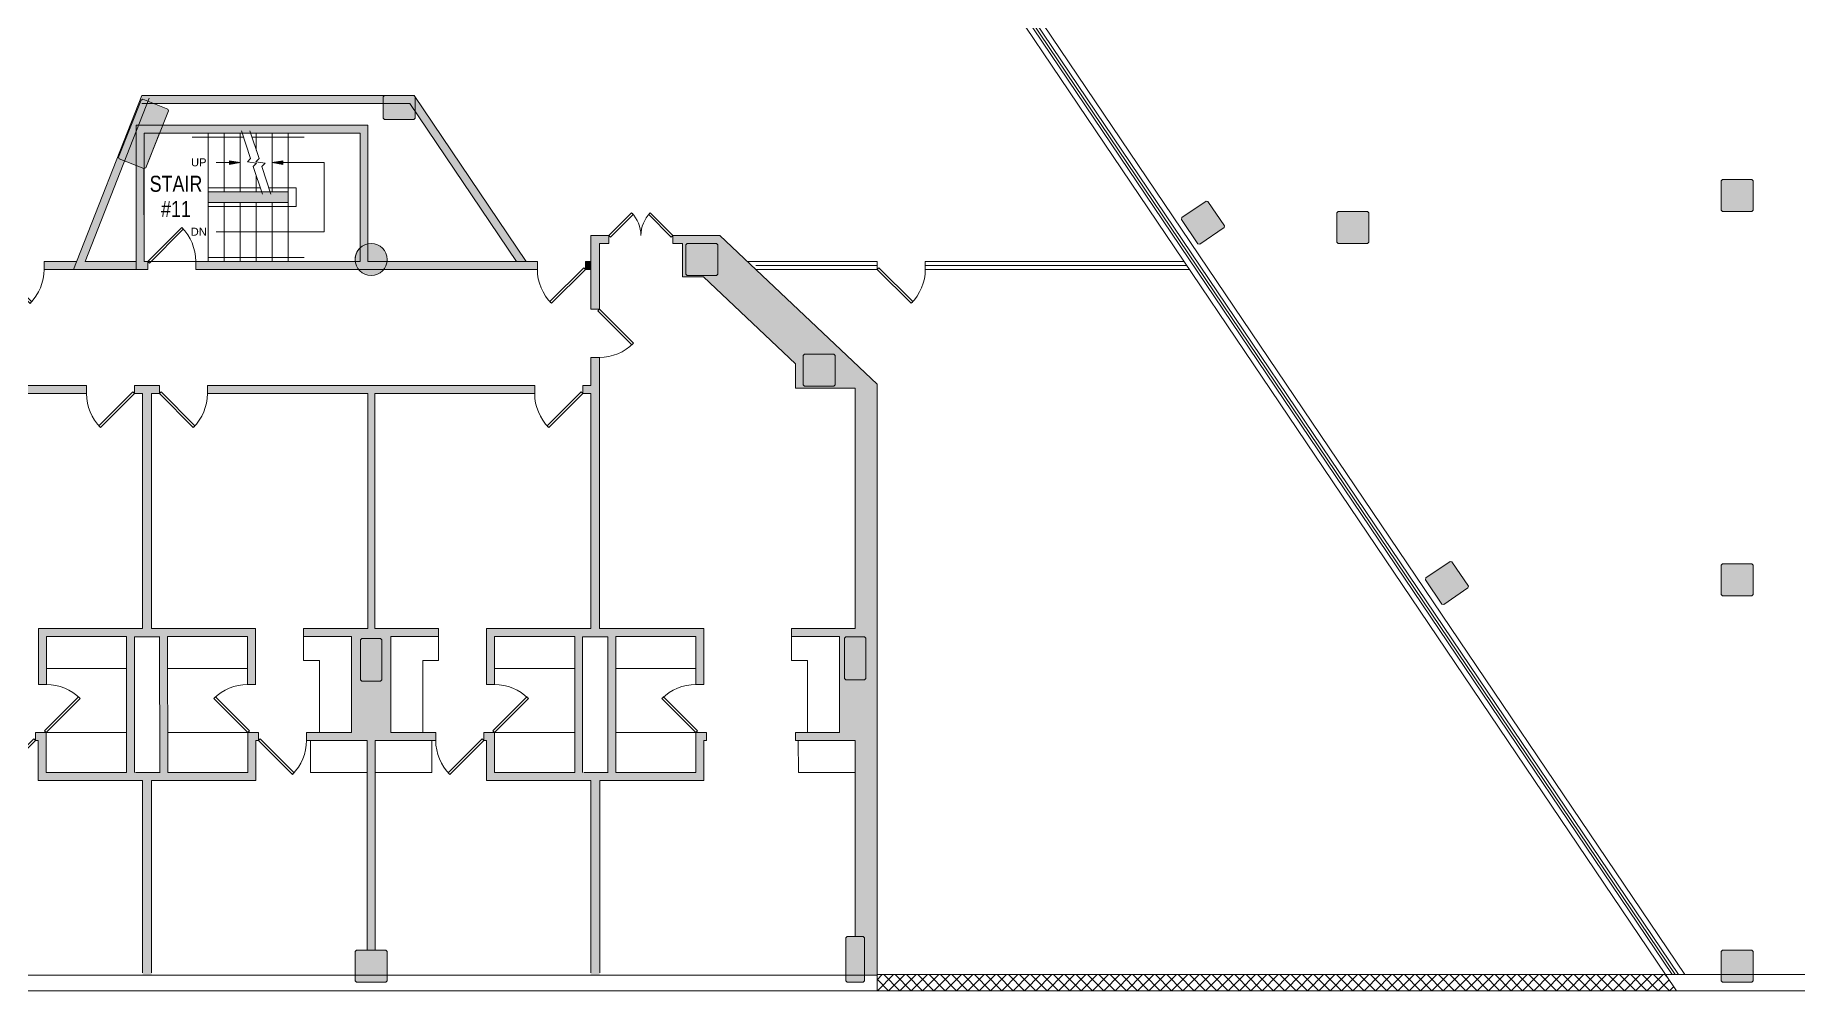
# Model space of a CAD drawing. Header units: inches. Extents: x -13 to 4331, y -638 to 2885.
# Drawn here: x 2208 to 3529, y -638 to 78 of the extents above; entities that cross this region are included whole.
import ezdxf

# ---------------------------------------------------------------- set-up
doc = ezdxf.new("R2010")
doc.units = ezdxf.units.IN
doc.header["$MEASUREMENT"] = 0
for name, color, linetype, lineweight in [('A-CASE', 7, 'Continuous', 9), ('A-DETL-THIN', 151, 'Continuous', 9), ('A-DOOR', 31, 'Continuous', 13), ('A-FLOR-STRS', 7, 'Continuous', 9), ('A-GLAZ', 7, 'Continuous', 9), ('A-GLAZ-MULL', 7, 'Continuous', 9), ('A-WALL', 113, 'Continuous', 9), ('A-WALL-PATT', 111, 'Continuous', 13), ('A-WALL-PRHT', 7, 'Continuous', 9), ('Chevy Chase Pavilion_3rd Floor Base_dwg', 8, 'Continuous', 9), ('NIC', 7, 'Continuous', 9), ('S-COLS', 52, 'Continuous', 13), ('TEXT', 7, 'Continuous', 9)]:
    doc.layers.add(name, color=color, linetype=linetype, lineweight=lineweight)
doc.styles.add('Arial', font='arial.ttf', dxfattribs={"height": 5.999999999999998})
doc.styles.add('Arial_1', font='arial.ttf', dxfattribs={"width": 0.8, "height": 12})

# ---------------------------------------------------------------- blocks, each defined once
blk = doc.blocks.new('Chevy Chase Pavilion_3rd Floor Base_dwg__U3-5518005-FIRST FLOOR POWER _ SIGNAL')
at = {"layer": 'A-DOOR', "color": 7, "lineweight": 9, "flags": 128}
blk.add_lwpolyline([(0, 0), (25.45584412271571, 25.45584412271571), (26.07456255625394, 24.83712568917748), (26.65715832563353, 24.18228459148062), (1.237436867076457, -1.237436867076458)], close=True, dxfattribs=at)
at = {"layer": 'A-DOOR', "color": 7, "lineweight": 9}
blk.add_arc((0, 0), 36.00000000000003, 2.608054838800084e-13, 45, dxfattribs=at)
blk = doc.blocks.new('Chevy Chase Pavilion_3rd Floor Base_dwg__U3-5518006-FIRST FLOOR POWER _ SIGNAL')
at = {"layer": 'A-DOOR', "color": 7, "lineweight": 9, "flags": 128}
blk.add_lwpolyline([(0, 0), (25.45584412271571, 25.45584412271571), (26.07456255625394, 24.83712568917748), (26.65715832563353, 24.18228459148062), (1.237436867076457, -1.237436867076458)], close=True, dxfattribs=at)
at = {"layer": 'A-DOOR', "color": 7, "lineweight": 9}
blk.add_arc((0, 0), 36.00000000000003, 2.608054838800084e-13, 45, dxfattribs=at)
blk = doc.blocks.new('Chevy Chase Pavilion_3rd Floor Base_dwg_cut-5518010-FIRST FLOOR POWER _ SIGNAL')
at = {"layer": 'A-FLOR-STRS', "flags": 128}
blk.add_lwpolyline([(-1, 0), (-0.125, 0), (-0.0625, -0.125), (0.0625, 0.125), (0.125, 0), (1, 0)], dxfattribs=at)
blk = doc.blocks.new('Chevy Chase Pavilion_3rd Floor Base_dwg__U10-5518013-FIRST FLOOR POWER _ SIGNAL')
at = {"layer": 'A-DOOR', "color": 7, "lineweight": 9, "flags": 128}
blk.add_lwpolyline([(0, 0), (16.97056274847715, 16.97056274847714), (17.58928118201538, 16.35184431493891), (18.17187695139496, 15.69700321724204), (1.237436867076457, -1.237436867076458)], close=True, dxfattribs=at)
at = {"layer": 'A-DOOR', "color": 7, "lineweight": 9}
blk.add_arc((0, 0), 24.00000000000001, 2.608054838800084e-13, 45, dxfattribs=at)
blk = doc.blocks.new('Chevy Chase Pavilion_3rd Floor Base_dwg__U10-5518014-FIRST FLOOR POWER _ SIGNAL')
at = {"layer": 'A-DOOR', "color": 7, "lineweight": 9, "flags": 128}
blk.add_lwpolyline([(0, 0), (16.97056274847715, 16.97056274847714), (17.58928118201538, 16.35184431493891), (18.17187695139496, 15.69700321724204), (1.237436867076457, -1.237436867076458)], close=True, dxfattribs=at)
at = {"layer": 'A-DOOR', "color": 7, "lineweight": 9}
blk.add_arc((0, 0), 24.00000000000001, 2.608054838800084e-13, 45, dxfattribs=at)
blk = doc.blocks.new('Chevy Chase Pavilion_3rd Floor Base_dwg-5020009-FIRST FLOOR POWER _ SIGNAL')
at = {"layer": 'A-FLOR-STRS'}
for points in [[(2353.486528283786, -18.49775404782531), (2353.486528283786, -15.83108738132637), (2361.486513339415, -17.16433105135593)], [(2393.486513338568, -18.497866131833), (2385.486513338568, -17.16453279849997), (2393.486513338568, -15.83119946516694)]]:
    blk.add_hatch(color=256, dxfattribs=at).paths.add_polyline_path(points, flags=0)
at = {"layer": 'A-WALL-PATT', "lineweight": 9}
h = blk.add_hatch(color=7, dxfattribs=at)
h.paths.add_polyline_path([(2584.231347642741, -97.16619439748318), (2584.231347642741, -91.1661944576176), (2575.937751600699, -91.16525497050405), (2492.600992014648, 32.23775447366983), (2492.600992014648, 21.51689015751594), (2568.69212203908, -91.16606493443281), (2471.518691645846, -91.16525497050405), (2471.066013962547, -93.30530518349904), (2470.232384491848, -95.3276290706883), (2469.045502494893, -97.16503025834844), (2582.229047957691, -97.16617416100893)], flags=0)
h.paths.add_polyline_path([(2292.113809165911, -97.16374789815085), (2292.113809165911, -91.1637478979387), (2289.485891288271, -91.16372580731625), (2289.485891288271, -21.74757309068695), (2283.486494924204, -19.35469162657546), (2283.485891288481, -91.16372580731694), (2245.167314269072, -91.16367532846878), (2274.785203791756, -15.88448694879435), (2270.75008630991, -14.27522191585262), (2270.191925028045, -12.97646152353422), (2287.23145289072, 29.75156891167967), (2288.530824635566, 30.31003735000308), (2296.23435518504, 27.23775447366756), (2468.600992014649, 27.23775447366756), (2468.600992014649, 32.23775447366778), (2469.600992014646, 33.23775447366756), (2287.664203512266, 33.23775447366756), (2236.359141746477, -97.16327921712035), (2289.485891288271, -97.16367537032032)], flags=0)
h.paths.add_polyline_path([(2336.856433864066, -97.16360591580586), (2450.155535189665, -97.16360591580586), (2448.969491381322, -95.3274224582485), (2448.13590397319, -93.30509130360745), (2447.683267305456, -91.16504193197123), (2328.113809165913, -91.16504193197123), (2328.113809165913, -97.16360591580586)], flags=0)
h.paths.add_polyline_path([(2451.485977385673, -80.92219249642993), (2453.180915533747, -79.62406926137326), (2455.079064227928, -78.64684319030788), (2457.12034259007, -78.00656816939635), (2457.12034259007, 10.83486503286872), (2303.373023477386, 10.83615745923748), (2300.980289090469, 4.836177572661881), (2451.486698271126, 4.834912396087474), (2451.48597819603, -80.8257918301599)], flags=0)
for points in [[(2289.327614860694, -21.68421737379481), (2290.626909032746, -21.1257822761645), (2307.666337841003, 21.60199977187608), (2307.107940302475, 22.90120655630448), (2288.530824635566, 30.3100373500024), (2287.23145289072, 29.75156891167967), (2270.191925028057, -12.97646152350148), (2270.75008630991, -14.27522191585262), (2288.229596067868, -21.24631110297218)], [(2491.600992014647, 15.23775447366756), (2492.600992014648, 16.23775447366802), (2492.600992014648, 32.23775447366847), (2491.600992014647, 33.23775447366756), (2469.600992014646, 33.23775447366756), (2468.600992014649, 32.23775447366778), (2468.600992014649, 16.23775447366597), (2469.600992014647, 15.23775447366756)], [(2397.486261154213, -47.16412930315595), (2397.486261154213, -39.16463362245121), (2337.486328405381, -39.16412930343608), (2337.486328405381, -47.16412930315595), (2389.199108238028, -47.16412930315595)], [(3494.639716058732, -53.76224552633106), (3495.639716058731, -52.76224552633061), (3495.639716058731, -30.76224552633152), (3494.639716058732, -29.76224552633175), (3472.639716058735, -29.76224552633175), (3471.639716058735, -30.76224552633152), (3471.639716058735, -52.76224552633061), (3472.639716058736, -53.76224552633106)], [(3080.787136823898, -78.23980647585402), (3098.998003591093, -65.89621171633256), (3099.264697773259, -64.50737255602188), (3086.921103013728, -46.29650578882774), (3085.532263853426, -46.02981160666058), (3067.321397086225, -58.37340636618955), (3067.054702904065, -59.76224552649273), (3079.398297663591, -77.97311229369096)], [(3206.63971623419, -77.76224552633242), (3207.639716234186, -76.76224552633128), (3207.63971623419, -54.76224552633152), (3206.63971623419, -53.76224552633175), (3184.639716234194, -53.76224552633175), (3183.639716234191, -54.76224552633152), (3183.639716234191, -76.76224552633674), (3184.639716234194, -77.76224552633242)], [(2459.600992014645, -101.7622455263317), (2461.942075878843, -101.531668891171), (2464.19319320303, -100.8487999164681), (2466.267834810885, -99.73988087396172), (2468.086273388889, -98.24752690057038), (2469.307428220447, -96.75954543302758), (2469.855548137205, -95.91100599219543), (2470.605934689715, -94.42142371835415), (2470.838019945852, -93.85840192768477), (2471.204729428759, -92.64952277151177), (2471.414114047131, -91.65964937224747), (2471.600992014649, -89.7622455263331), (2471.370415379489, -87.42116166213735), (2470.687546404786, -85.1700443379509), (2469.578627362281, -83.09540273009678), (2468.086273388889, -81.27696415209378), (2466.267834810885, -79.78461017870107), (2464.098094270204, -78.64684319030788), (2461.942075878845, -77.99282216149321), (2459.600992014651, -77.76224552633174), (2457.12034259007, -78.03515891138248), (2454.984821407763, -78.69536232959216), (2453.057124973904, -79.7188782679418), (2451.485977385673, -80.97309408730779), (2451.115710640412, -81.2769641520931), (2449.623356667018, -83.09540273009678), (2448.514437624514, -85.1700443379509), (2447.831568649811, -87.42116166213872), (2447.60099201465, -89.76224552633106), (2447.787860790693, -91.65955604961299), (2448.13590397319, -93.10658849907962), (2448.524852486903, -94.2487028423145), (2448.750412869445, -94.79592534641732), (2449.346393143426, -95.91092601505692), (2449.894485698767, -96.75946000364114), (2451.115710640412, -98.24752690057106), (2452.934149218414, -99.73988087396104), (2455.079064227928, -100.8701171198061), (2457.259908150458, -101.531668891171)], [(2718.600992014651, -101.7622455263324), (2719.600992014651, -100.762245526332), (2719.600992014651, -78.76224552633151), (2718.600992014651, -77.76224552633242), (2696.600992014654, -77.76224552633242), (2695.600992014653, -78.76224552634515), (2695.600992014653, -100.7622455263313), (2696.600992014654, -101.7622455263324), (2708.724873117779, -101.7622455263324)], [(2214.408753355295, -97.17127415535491), (2236.359141746477, -97.16327921712035), (2238.715723654169, -91.17360283503352), (2214.408753355295, -91.17360283503557), (2214.408753355295, -97.16885975710873)], [(2620.23134764274, -97.16619439748318), (2624.228758004741, -97.16619439748318), (2624.228678886177, -91.1919444027585), (2620.238495697028, -91.1919444027585), (2620.233547444353, -95.3276290706883)], [(2784.600992014653, -184.762245526332), (2806.600992014649, -184.762245526332), (2807.600992014649, -183.7622455263431), (2807.600992014649, -161.7622455263317), (2806.600992014649, -160.7622455263326), (2784.600992014649, -160.7622455263326), (2783.600992014651, -161.7622455263317), (2783.600992014651, -183.7622455263322)], [(3263.69650444216, -348.2398064769331), (3281.907371209353, -335.8962117174096), (3282.174065391521, -334.507372557101), (3269.830470631988, -316.2965057899061), (3268.441631471685, -316.0298116077403), (3250.230764704489, -328.3734063672673), (3249.964070522326, -329.7622455275711), (3262.307665281855, -347.97311229477)], [(3472.639716058735, -341.7622455263337), (3494.639716058732, -341.7622455263337), (3495.639716058731, -340.7622455263333), (3495.639716058731, -318.7622455263335), (3494.639716058732, -317.7622455263344), (3472.639716058735, -317.7622455263344), (3471.639716058735, -318.7622455263335), (3471.639716058735, -340.7622455263333)], [(2466.601141927685, -405.7623970127103), (2467.601107781317, -404.7621950281911), (2467.60073799938, -374.7622960244723), (2466.600939943114, -373.7624980089919), (2452.600831701751, -373.7624980089919), (2451.600947085346, -374.762498008991), (2451.601351054433, -404.7623970127092), (2452.601149069917, -405.7621950281916)], [(2829.600992014647, -404.6833778907521), (2829.601493421324, -404.6831759062333), (2830.601291435445, -403.6831759062335), (2830.600887508505, -373.683276902514), (2829.601089452238, -372.683478887033), (2815.600894609948, -372.683478887033), (2814.601096595829, -373.6834788870321), (2814.601500563554, -403.6833778907509), (2815.601298579039, -404.6831759062333), (2828.600992014648, -404.6833634589586)], [(2448.600992014655, -631.2622455263316), (2470.600992014651, -631.2622455263316), (2471.60099201465, -630.2622455263319), (2471.60099201465, -608.2622455263314), (2470.600992014651, -607.2622455263316), (2448.600992014655, -607.262245526331), (2447.600992014652, -608.2622455263423), (2447.600992014652, -630.2622455263339)], [(2828.600992014648, -631.2622455263316), (2829.600992014647, -630.2622455263319), (2829.600992014647, -598.2622455263398), (2828.600992014648, -597.2622455263319), (2816.600992014644, -597.2622455263319), (2815.600992014646, -598.262245526331), (2815.600992014646, -630.2622455263319), (2816.600992014649, -631.2622455263316), (2822.522592242146, -631.2622455263316)], [(3494.639716058734, -631.2622455263323), (3495.639716058731, -630.2622455263312), (3495.639716058731, -608.262245526328), (3494.639716058734, -607.2622455263323), (3472.639716058738, -607.2622455263323), (3471.639716058735, -608.2622455263328), (3471.639716058735, -630.2622455263325), (3472.639716058738, -631.2622455263323)]]:
    blk.add_hatch(color=7, dxfattribs=at).paths.add_polyline_path(points, flags=0)
h = blk.add_hatch(color=7, dxfattribs=at)
h.paths.add_polyline_path([(2829.600992014647, -625.7964464097225), (2839.103386703378, -625.7947434588358), (2839.077852482401, -183.2203686187597), (2720.98531730114, -71.76224552633242), (2685.869460590914, -71.76224552633106), (2685.869460590914, -77.76224552632901), (2692.927832658493, -77.76224552632901), (2692.927832658493, -102.8229872416409), (2708.724873117779, -102.8229872416416), (2777.797582412982, -168.0152072505991), (2777.797582412982, -186.2663392538184), (2822.601093023353, -186.266339253817), (2822.601093023353, -366.2679867618733), (2774.646547292857, -366.3007836303283), (2774.657163519069, -372.2867165174964), (2810.603443324706, -372.2867165174964), (2810.603437839037, -444.2726795979951), (2777.864672000919, -444.2854689980592), (2777.859837037923, -450.2854713446606), (2822.522592242146, -450.2854713446606), (2822.522592242146, -597.2622455263319), (2828.600992014648, -597.2622455263319), (2829.600992014647, -598.2622455263303), (2829.600992014647, -625.7947434588358)], flags=0)
h.paths.add_polyline_path([(2814.601298579038, -403.6831759062335), (2814.601324287191, -403.6833778907509), (2814.601298579038, -404.6831759062333)], flags=0)
h.paths.add_polyline_path([(2829.601291436805, -404.6833778907521), (2815.601298579039, -404.6831759062333), (2814.601298579038, -403.6831759062335), (2814.601298579038, -373.6830749179455), (2815.601096594469, -372.6832769025136), (2829.601291395969, -372.683478887033), (2830.601089452235, -373.6834788870239), (2830.601089452235, -403.6835798753208), (2829.601493421324, -404.6831759062333)], flags=0)
h.paths.add_polyline_path([(2784.600992014653, -184.762245526332), (2783.600992014651, -183.7622455263322), (2783.600992014651, -161.7622455263324), (2784.600992014651, -160.7622455263326), (2806.600992014649, -160.7622455263326), (2807.600992014649, -161.7622455263317), (2807.600992014649, -183.7622455263431), (2806.600992014649, -184.762245526332)], flags=0)
h.paths.add_polyline_path([(2624.22904795769, -127.1016776901345), (2630.830974771027, -127.1010362035406), (2630.830974771027, -77.76224552632969), (2637.869460590913, -77.76224552632901), (2637.869460590913, -71.76224552632833), (2624.228678886177, -71.76224552632833), (2624.228851236408, -127.1016776901345)], flags=0)
h.paths.add_polyline_path([(2718.600992014651, -101.7622455263324), (2696.600992014654, -101.7622455263324), (2695.600992014653, -100.7622455263313), (2695.600992014653, -78.76224552634515), (2696.600992014654, -77.76224552633242), (2718.600992014651, -77.76224552633242), (2719.600992014651, -78.76224552633151), (2719.600992014651, -100.762245526332)], flags=0)
h = blk.add_hatch(color=7, dxfattribs=at)
h.paths.add_polyline_path([(2624.229042326353, -625.8332516946344), (2631.051773095533, -625.7947434588358), (2630.978509016013, -480.3312430920709), (2709.129648802842, -480.3007133464734), (2709.076442963414, -450.3007318422253), (2711.140929734525, -450.2680238377165), (2711.145738990418, -444.299923013835), (2703.065817106491, -444.3146891734413), (2703.119002355727, -474.3030609479042), (2643.118907993639, -474.3030609479042), (2642.938049709371, -372.3265628562626), (2702.938142916747, -372.3265628562626), (2703.000176184043, -408.3032169675993), (2709.000181463679, -408.3008730653184), (2708.927466613015, -366.3007836303283), (2630.927397713478, -366.3007836303283), (2630.927397713478, -163.1010362035406), (2624.214021891184, -163.1016791310087), (2624.2140214353, -184.2663399331213), (2618.236226822456, -184.2677314411953), (2618.236226822456, -190.2663392538215), (2624.229047957691, -190.2663392538229), (2624.22904795769, -366.2574338991062), (2546.229521346452, -366.2619340944577), (2546.175188678284, -408.2620520099931), (2552.175194405351, -408.2617058411212), (2552.221575973593, -372.261588394308), (2612.221633244257, -372.2581267055884), (2612.221086190711, -372.6709402240123), (2612.086464545538, -474.2581346738772), (2552.086407274872, -474.2581346738772), (2552.126162774497, -444.2615940189832), (2544.046219697294, -444.2620601893349), (2544.053744729406, -450.2620597651655), (2546.118247080217, -450.2620597651655), (2546.078450447882, -480.2619430001916), (2624.229596067864, -480.2619430001916), (2624.229042326353, -625.7947434588358)], flags=0)
h.paths.add_polyline_path([(2618.08636613772, -474.3363700046997), (2618.08636613772, -372.6709402240137), (2636.938651036437, -372.6709402240123), (2637.118944445685, -474.3289349272913), (2624.22904795769, -474.3339703658241)], flags=0)
h = blk.add_hatch(color=7, dxfattribs=at)
h.paths.add_polyline_path([(2120.636678480638, -609.2622455263305), (2126.636672890262, -609.2622455263305), (2126.391074482025, -450.2667712730722), (2172.05382341349, -450.2565349454882), (2172.046307987735, -444.2641948902444), (2138.279412794376, -444.2641948902437), (2138.279412903446, -372.2660854881235), (2174.22153909529, -372.2615883943053), (2174.229486984055, -366.2640111076866), (2126.274907815746, -366.2640111076866), (2126.057252635902, -190.2663392538181), (2246.229047957693, -190.2663392538181), (2246.229047957693, -184.2663392538147), (2000.856488448388, -184.2663392538147), (2000.856488448388, -190.2663392538181), (2121.028243582917, -190.2663392538181), (2120.882068960771, -366.2679867618712), (2072.927498288401, -366.2867202166462), (2072.938139456287, -372.2867165174964), (2108.884419262124, -372.2867165174964), (2108.884413776454, -444.2726792725941), (2075.145647938337, -444.2854689980585), (2075.14081297534, -450.2854713446606), (2120.803568179563, -450.2680238377165), (2120.803549865632, -450.2854713446606), (2120.668121993122, -579.3063115955023)], flags=0)
h.paths.add_polyline_path([(2130.601141927685, -405.762397012711), (2116.601149069917, -405.7621950281916), (2115.601149069915, -404.7621950281925), (2115.601149069915, -374.7620940399024), (2116.601149069917, -373.7622960244718), (2130.601141886847, -373.7624980089919), (2131.600939943112, -374.762498008991), (2131.600939943112, -404.7625989972798), (2130.601343912203, -405.7621950281916)], flags=0)
h = blk.add_hatch(color=7, dxfattribs=at)
h.paths.add_polyline_path([(2288.229042097309, -625.893467200002), (2295.051821587027, -625.8922444704943), (2294.978509016014, -480.3312430920736), (2373.129648802845, -480.3007133464768), (2373.076442963417, -450.300731842228), (2375.140904027425, -450.2999253604384), (2375.145738990422, -444.2999230138377), (2367.065796516301, -444.3030794436588), (2367.119002355729, -474.3030609479069), (2307.118907993642, -474.3030609479069), (2306.938049709368, -372.3265628562653), (2366.938142916749, -372.3265628562653), (2367.000176184044, -408.3032169676014), (2373.000181463682, -408.3008730653204), (2372.927466613018, -366.3007836303318), (2294.927385432101, -366.3007836303318), (2294.856433864065, -190.2663392538243), (2300.856433864065, -190.2663392538243), (2300.849255005496, -184.2663434442595), (2282.236226822458, -184.2663382658299), (2282.236226822458, -190.2663392538243), (2288.229047957694, -190.2663392538195), (2288.229047957694, -366.2574338991034), (2210.229521346455, -366.2619340944549), (2210.175188678286, -408.2620520099903), (2216.175194405355, -408.2617058411185), (2216.221575973596, -372.2615883943053), (2276.221633244264, -372.2581267055857), (2276.217116440111, -375.6665641915674), (2276.086464545541, -474.2581346738738), (2216.086407274876, -474.2581346738745), (2216.1261627745, -444.2615940189805), (2208.046219697297, -444.2620601893322), (2208.05374472941, -450.2620597651621), (2210.11824708022, -450.2620597651627), (2210.078450447885, -480.2619430001889), (2288.229596067868, -480.2619430001889), (2288.2292193056, -579.3063115955023)], flags=0)
h.paths.add_polyline_path([(2300.938638068378, -474.3290081002596), (2282.086375990563, -474.3215003731017), (2282.221091459045, -372.6709402240069), (2300.93865103644, -372.6709402240089), (2301.118944445689, -474.3289349270846)], flags=0)
h = blk.add_hatch(color=7, dxfattribs=at)
h.paths.add_polyline_path([(2456.638777798422, -607.262245526331), (2462.633583514169, -607.262245526331), (2462.391074482021, -450.2667712730749), (2508.053823413486, -450.2565349454903), (2508.046307987731, -444.2641948902464), (2474.279412794373, -444.2641948902457), (2474.279412903444, -372.2660854881262), (2510.221535884127, -372.2640115764654), (2510.229486984052, -366.2640111076893), (2462.274907815743, -366.2640111076893), (2462.057252635898, -190.2663392538209), (2582.229047957691, -190.2663392538209), (2582.229047957691, -184.2663392538181), (2336.856433864066, -184.2663392538181), (2336.856433864066, -190.2663392538209), (2457.028243582914, -190.2663392538209), (2456.882068960767, -366.2679867618733), (2408.927498288398, -366.2867202166489), (2408.938139456283, -372.2867165174991), (2444.88441926212, -372.2867165174991), (2444.884413776451, -444.2726792725968), (2411.145647938334, -444.2854689980613), (2411.140812975338, -450.2854713446627), (2456.80356817956, -450.2680238377192), (2456.80354986563, -450.2854713446627), (2456.668121993119, -579.3063115955023)], flags=0)
h.paths.add_polyline_path([(2466.601141927685, -405.7623970127103), (2452.601149069917, -405.7621950281916), (2451.601149069914, -404.7621950281932), (2451.601149069914, -374.7620940399051), (2452.601149069917, -373.7622960244718), (2466.601141886845, -373.7624980089919), (2467.60093994311, -374.762498008991), (2467.60093994311, -404.7625989972805), (2466.601343912203, -405.7621950281916)], flags=0)
at = {"layer": 'A-WALL-PRHT'}
h = blk.add_hatch(dxfattribs=at)
h.set_pattern_fill('FP_8', color=256, style=0, pattern_type=2)
h.set_pattern_definition([(45, (2839.103, -637.7869999999999), (-4.242640687119286, 4.242640687119286), []), (135, (2839.103, -637.7869999999999), (-4.242640687119286, -4.242640687119285), [])])
h.paths.add_polyline_path([(2874.100206106262, -637.787214167331), (3438.233988095443, -637.787214167331), (3430.063682659561, -625.6888358015484), (2839.103380593061, -625.6888358015484), (2839.104078606058, -637.787214167331), (2843.242393278245, -637.787214167331)], flags=0)
at = {"layer": 'A-CASE'}
for p, q in [((2276.189828844561, -396.2581285804767), (2216.189771573896, -396.2581285804767)), ((2306.980614380915, -396.3265480596638), (2366.980667173213, -396.3265480596638)), ((2612.189828844557, -396.2581285804794), (2552.189771573892, -396.2581285804794)), ((2642.980614380911, -396.326548059661), (2702.980667173209, -396.326548059661)), ((2276.084733702834, -444.2581347238042), (2216.084676432169, -444.2581347238042)), ((2307.107230063233, -444.3265022598221), (2367.10728285553, -444.3265022598221)), ((2612.08473370283, -444.258134723807), (2552.084676432165, -444.258134723807)), ((2643.107230063229, -444.3265022598193), (2703.107282855527, -444.3265022598193)), ((2414.183507412772, -474.1604599582599), (2414.140942741229, -450.1604747548608)), ((2505.021843013707, -474.1400965114265), (2505.021843013707, -450.2643637796241)), ((2779.902531475358, -474.1604599582571), (2779.859966803815, -450.1604747548581)), ((2414.183727711957, -474.2846751112363), (2456.92425916147, -474.2846751112363)), ((2505.021678405758, -474.2643117506881), (2462.281143766118, -474.2643117506881)), ((2779.902751774543, -474.2846751112335), (2822.643283224056, -474.2846751112335))]:
    blk.add_line(p, q, dxfattribs=at)
at = {"layer": 'A-CASE', "flags": 128}
for points in [[(2420.912542408208, -444.2820442104182), (2420.912542408208, -390.2820483308199), (2408.970062959937, -390.2820483308199), (2408.927498288395, -366.2867202166494)], [(2498.279412863497, -444.264700694129), (2498.279412863497, -390.2647007840042), (2510.197682584351, -390.2647007840042), (2510.197682584351, -366.2640111076892)], [(2786.631566470793, -444.2820442104154), (2786.631566470793, -390.2820483308171), (2774.689087022522, -390.2820483308171), (2774.657163518866, -372.286716517496)]]:
    blk.add_lwpolyline(points, dxfattribs=at)
at = {"layer": 'A-FLOR-STRS'}
for p, q in [((2363.944873671117, 1.835366327149358), (2325.4866982709, 1.835366327149358)), ((2337.48669827514, 4.835870695007315), (2337.48669827514, -39.16412930343654)), ((2349.486698274717, 4.835769821434383), (2349.486698274717, -39.1642301770089)), ((2361.486698274293, 4.835668947867197), (2361.486698274293, -39.1643310505799)), ((2409.48669827302, 1.835366327149359), (2370.268557488203, 1.835366327149359)), ((2373.486698273868, 4.835568074294655), (2373.486698273868, -7.832066253436905)), ((2385.486698273446, 4.835467200722632), (2385.486698273446, -39.16453279772293)), ((2397.48669827302, 4.835366327149359), (2397.48669827302, -39.16463367129256)), ((2361.486513339412, -17.16433105135635), (2343.486076221034, -17.16433105135635)), ((2353.486528283786, -18.49775404782531), (2353.486528283786, -15.83108738132637)), ((2353.486528283786, -15.83108738132637), (2361.486513339415, -17.16433105135593)), ((2361.486513339415, -17.16433105135593), (2353.486528283786, -18.49775404782531)), ((2373.486509463669, -17.62544298618656), (2373.486509463669, -17.90129918568763)), ((2385.486513338568, -17.16453279849997), (2393.486513338568, -15.83119946516694)), ((2393.486513338568, -18.497866131833), (2385.486513338568, -17.16453279849997)), ((2393.486513338568, -15.83119946516694), (2393.486513338568, -18.497866131833)), ((2337.486168688887, -36.16463367139855), (2376.59397078604, -36.16463367139855)), ((2373.486432098777, -26.82883181914736), (2373.486432098777, -39.1644319241509)), ((2337.486261156332, -47.16412930315585), (2337.486261156332, -91.16412930159959)), ((2349.486261155911, -47.16423017672776), (2349.486261155911, -91.16423017517286)), ((2361.486261155484, -47.16433105029694), (2361.486261155484, -91.16433104874477)), ((2373.486261155062, -47.16443192387032), (2373.486261155062, -91.16443192231725)), ((2385.486261154639, -47.16453279744042), (2385.486261154639, -91.16453279588643)), ((2397.486261154213, -47.16463367101461), (2397.486261154213, -91.16463366945754)), ((2409.485768756927, -88.16443907250512), (2337.485927319265, -88.16443907250512))]:
    blk.add_line(p, q, dxfattribs=at)
at = {"layer": 'A-FLOR-STRS', "flags": 128}
for points in [[(2385.486513338566, -17.16453279850015), (2424.486698272071, -17.16453279850015), (2424.486698272071, -69.16412930237772), (2343.486076221034, -69.16412930237772)], [(2382.917637712675, -36.16426912774302), (2403.486168686659, -36.16426912774302), (2403.486168686659, -50.16410408465692), (2337.486286374723, -50.16410408465692)]]:
    blk.add_lwpolyline(points, dxfattribs=at)
at = {"layer": 'A-GLAZ'}
for p, q in [((2839.077848291962, -94.16463509578548), (2747.899753868771, -94.16463509578548)), ((2875.077848291962, -94.16463509578435), (3071.114617661085, -94.16463509578435))]:
    blk.add_line(p, q, dxfattribs=at)
at = {"layer": 'A-GLAZ', "flags": 128}
blk.add_lwpolyline([(2632.67506995869, 576.5294940018629), (2628.659467263029, 571.7307998014813), (3437.302845925854, -625.6875384507317)], dxfattribs=at)
at = {"layer": 'A-GLAZ-MULL', "flags": 128}
for points in [[(3434.889791503752, -625.6879709010035), (2626.159243732241, 571.8594451276841), (2742.123172528852, 710.4377544736689), (3068.503092666841, 710.4377544736689), (3068.503092666841, 710.1877544736684)], [(3068.503092666841, 706.6877544736689), (3068.503092666841, 706.4377544736691), (2743.991677208253, 706.4377544736691), (2631.159690793817, 571.6021544752792), (3439.715900347951, -625.68710600046)], [(2741.542586702581, -91.16461215241432), (2839.070669433393, -91.16461215241432), (2839.070669433393, -97.1646350957856), (2747.899753868771, -97.1646350957856)], [(3073.140596243677, -97.16630003716139), (2875.077848291962, -97.16630003716139), (2875.077848291962, -91.16493771624928), (3069.088843446018, -91.16493771624928)]]:
    blk.add_lwpolyline(points, dxfattribs=at)
at = {"layer": 'A-WALL', "color": 7}
for p, q in [((2633.830771938577, 574.7941290229512), (3444.542009192137, -625.6862410999153)), ((2301.118944284198, -474.3288438729908), (2300.938637906888, -372.6635371594473)), ((2637.118944284195, -474.328843872988), (2636.938637906884, -372.6635371594446)), ((2216.123581508362, -408.2617088189118), (2210.123581414115, -408.2617088189118)), ((2367.051789077586, -408.3031968050227), (2373.051788723998, -408.3031968050227)), ((2552.123581508358, -408.2617088189145), (2546.123581414111, -408.2617088189145)), ((2703.051789077583, -408.30319680502), (2709.051788723995, -408.30319680502)), ((2216.166755983329, -444.2615916769648), (2208.046219697295, -444.2615916769648)), ((2208.053634795177, -450.1744049446456), (2208.053634795177, -444.1968779791264)), ((2367.025203310498, -444.3030953013961), (2375.145738990419, -444.3030953013961)), ((2375.140974662063, -450.2122704994426), (2375.140974662063, -444.2347407735313)), ((2552.166755983325, -444.2615916769676), (2544.046219697291, -444.2615916769676)), ((2544.053634795172, -450.1744049446484), (2544.053634795172, -444.1968779791291)), ((2703.025203310494, -444.3030953013933), (2711.145738990416, -444.3030953013933)), ((2711.14097466206, -450.2122704994399), (2711.14097466206, -444.2347407735285)), ((2283.060931147645, -474.3359892908404), (2301.352028511349, -474.3359892908404)), ((2619.060931147641, -474.3359892908431), (2637.352028511345, -474.3359892908431))]:
    blk.add_line(p, q, dxfattribs=at)
at = {"layer": 'A-WALL', "color": 7, "flags": 128}
for points in [[(2822.522592242143, -597.2622455263311), (2822.522592242143, -450.2680238377166), (2777.85983703792, -450.2680238377166), (2777.85983703792, -444.2854689980588), (2810.631564639503, -444.2854689980588), (2810.631564639503, -372.2726741041267), (2774.657163518867, -372.2726741041267), (2774.64652235098, -366.2867202166467), (2822.601093023351, -366.2867202166467), (2822.601093023351, -186.2663392538171), (2777.797582412979, -186.2663392538171), (2777.797582412979, -168.015207250599), (2708.724873117775, -102.8229872416415), (2692.92783265849, -102.8229872416415), (2692.92783265849, -77.76224552633164), (2685.86946059091, -77.76224552633164), (2685.86946059091, -71.7622455263313), (2720.985317301137, -71.7622455263313), (2839.077852482398, -183.2203686187593), (2839.077852482398, -637.7872141673297), (408.2618835863705, -637.7872141673297)], [(414.9245209331284, -626.229187373727), (2839.103386703375, -626.229187373727)], [(4076.577999576667, 1820.971369885133), (4079.139980620528, 1819.94969815804), (4079.139980620528, -637.787214167331), (3438.233988095443, -637.787214167331), (3430.063682659561, -625.6888358015484), (4073.135135351859, -625.6888358015484), (4073.135135351859, 1559.56736356264)], [(3430.063682659556, -625.6888358015475), (2621.556708754399, 571.5275177902395), (2631.50140602176, 578.2433942230294)], [(2575.938397111306, -91.16613376456509), (2491.925669654172, 33.23775447366749), (2287.664203512264, 33.23775447366749), (2236.359141746476, -97.1632792171204)], [(2293.247603058553, 31.04101837060359), (2245.165655761374, -91.1678907238018), (2283.485180825168, -91.1678907238018)], [(2568.698316614166, -91.16607290350092), (2488.737564420712, 27.23775447366749), (2287.664203512264, 27.23775447366749)], [(2238.715723654167, -91.17360283503535), (2214.408753355293, -91.17360283503535), (2214.408753355293, -97.17127415535458), (2236.356946135438, -97.17127415535458), (2292.11380916591, -97.17127415535458), (2292.11380916591, -91.16374789793852), (2289.485891288268, -91.16374789793852), (2289.485891288268, 4.836274189290974), (2451.486698271123, 4.836274189290974), (2451.486698271123, -91.16508760052272), (2328.11380916591, -91.16508760052272), (2328.11380916591, -97.16360591580545), (2584.231347642738, -97.16360591580545), (2584.231347642738, -91.16619445761789), (2457.120232102495, -91.16619445761789), (2457.120232102495, 10.83486503286917), (2283.486748713838, 10.83486503286917), (2283.486748713838, -97.16367537032)], [(2337.486328405379, -39.16412930343654), (2337.486328405379, -47.16412930315585), (2397.48626115421, -47.16412930315585), (2397.48626115421, -39.16463367129256), (2337.486328405379, -39.16463367129256)], [(2624.237365811185, -91.19194440275828), (2620.238495697026, -91.19194440275828), (2620.238495697026, -97.16619439748341), (2624.230220258459, -97.16619439748341), (2624.230220258459, -101.1636014146406)], [(2546.17518867828, -408.2620520099922), (2546.17518867828, -366.2619340944573), (2624.229596067862, -366.2619340944573), (2624.229596067862, -190.2663392538219), (2618.229047957687, -190.2663392538219), (2618.229047957687, -184.2663382658323), (2624.22902927117, -184.2663382658323), (2624.22902927117, -163.1016791310529)], [(2709.000181463677, -408.3008730653179), (2709.000181463677, -366.3007836303284), (2630.927397713475, -366.3007836303284), (2630.927397713475, -163.1010362035411), (2624.266952149171, -163.1010362035411)], [(2174.229486984053, -366.2640111076864), (2126.274912732384, -366.2640111076864), (2126.274912732384, -190.2663392538177), (2246.22904795769, -190.2663392538177), (2246.22904795769, -184.266339253815), (2000.856488448386, -184.266339253815), (2000.856488448386, -190.2663392538207), (2121.028243582915, -190.2663392538207), (2121.028243582915, -366.2679867618708), (2072.927498288399, -366.2679867618708)], [(2210.175188678284, -408.2620520099895), (2210.175188678284, -366.2619340944545), (2288.229596067866, -366.2619340944545), (2288.229596067866, -190.2663392538192), (2282.22904795769, -190.2663392538192), (2282.22904795769, -184.2663382658296), (2300.849255005494, -184.2663382658296), (2300.849255005494, -190.2663392538243), (2294.856433864064, -190.2663392538243), (2294.856433864064, -366.3312543600816), (2372.927466613015, -366.3312543600816), (2372.927466613015, -408.3008730653207)], [(2510.229486984049, -366.2640111076892), (2462.27491273238, -366.2640111076892), (2462.27491273238, -190.2663392538204), (2582.229047957687, -190.2663392538204), (2582.229047957687, -184.2663392538177), (2336.856433864064, -184.2663392538177), (2336.856433864064, -190.2663392538232), (2457.028243582912, -190.2663392538232), (2457.028243582912, -366.2679867618735), (2408.927498288395, -366.2679867618735)], [(2216.175194405352, -408.2617058411179), (2216.175194405352, -372.2615883943051), (2276.221633244261, -372.2615883943051), (2276.221633244261, -474.2581346738741), (2216.086407274873, -474.2581346738741), (2216.086407274873, -444.26159401898)], [(2282.086470272605, -474.2577885050018), (2282.086470272605, -372.6709402240093), (2301.171722134038, -372.6709402240093)], [(2367.00017618445, -408.3032169676012), (2367.00017618445, -372.3031238334611), (2306.938049709372, -372.3031238334611), (2307.118949563428, -474.3264999707102), (2367.119002355727, -474.3264999707102), (2367.065796516298, -444.3030794436588)], [(2411.14088100736, -450.2010462284863), (2411.14088100736, -444.2854689980615), (2444.912540576918, -444.2854689980615), (2444.912540576918, -372.2726741041295), (2408.938139456281, -372.2726741041295)], [(2508.053727136264, -450.1797693888884), (2508.053727136264, -444.264194890246), (2474.279412903441, -444.264194890246), (2474.279412903441, -372.266085488126), (2510.221535884125, -372.266085488126)], [(2552.175194405348, -408.2617058411206), (2552.175194405348, -372.2615883943079), (2612.221633244257, -372.2615883943079), (2612.221633244257, -474.2581346738768), (2552.08640727487, -474.2581346738768), (2552.08640727487, -444.2615940189827)], [(2618.086470272602, -474.2577885050046), (2618.086470272602, -372.670940224012), (2637.171722134034, -372.670940224012)], [(2703.000176184446, -408.3032169675985), (2703.000176184446, -372.3031238334588), (2642.938049709368, -372.3031238334588), (2643.118949563424, -474.3264999707075), (2703.119002355723, -474.3264999707075), (2703.065796516295, -444.3030794436561)], [(2288.229047957688, -624.3528027718021), (2288.229047957688, -480.257434088838), (2210.078450447882, -480.257434088838), (2210.078450447882, -450.261940656574), (2208.053744729407, -450.261940656574)], [(2295.051084014704, -624.4265953828551), (2295.051084014704, -480.3312430920737), (2373.129648802842, -480.3312430920737), (2373.076442963415, -450.3007318422275), (2375.140904027423, -450.3007318422275)], [(2456.63877779842, -607.2622455263307), (2456.63877779842, -450.2680238377193), (2411.140812975335, -450.2680238377193)], [(2462.633583514166, -607.2622455263308), (2462.633583514166, -450.2667712730747), (2508.053833019841, -450.2667712730747)], [(2624.229047957685, -624.3528027718048), (2624.229047957685, -480.2574340888407), (2546.078450447878, -480.2574340888407), (2546.078450447878, -450.2619406565768), (2544.053744729404, -450.2619406565768)], [(2631.051084014701, -624.4265953828524), (2631.051084014701, -480.331243092071), (2709.129648802839, -480.331243092071), (2709.076442963411, -450.3007318422248), (2711.140904027419, -450.3007318422248)]]:
    blk.add_lwpolyline(points, dxfattribs=at)
blk.add_lwpolyline([(2637.86946059091, -77.76224552632937), (2630.811088523331, -77.76224552632937), (2630.811088523331, -127.1010362035411), (2624.228851236406, -127.1010362035411), (2624.228851236406, -71.7622455263288), (2637.86946059091, -71.7622455263288)], close=True, dxfattribs=at)
at = {"layer": 'A-WALL-PRHT'}
for p, q in [((3430.063682659555, -625.6888358015475), (2839.103380593057, -625.6888358015475)), ((3438.233988095438, -637.7872141673298), (2839.104078606056, -637.7872141673298))]:
    blk.add_line(p, q, dxfattribs=at)
at = {"layer": 'NIC', "flags": 128}
blk.add_lwpolyline([(408.2618835863705, -637.7872141673291), (-13.36906555548194, -15.74272961236147), (1141.952327905892, 2881.268412674821), (1809.372053011419, 2615.102958363256), (1910.483385183551, 2868.643365017167), (4259.636290971297, 1931.313167469459), (4259.636290971297, -637.7872141700425)], close=True, dxfattribs=at)
blk.add_lwpolyline([(2447.683267305446, -91.16504193197142), (2289.485891288268, -91.16504193197142), (2289.327614860691, -21.68421737379504), (2290.626909032744, -21.1257822761645), (2300.980289090467, 4.83617757266224), (2451.486698271123, 4.83617757266224), (2451.486698271123, -80.92219249642963)], dxfattribs=at)
at = {"layer": 'NIC'}
blk.add_arc((2459.59966379201, -89.76232342780325), 11.99867177761504, 132.5439303017499, 186.7135810148975, dxfattribs=at)
at = {"layer": 'S-COLS', "color": 7, "lineweight": 9, "flags": 128}
for points in [[(2270.19192502805, -12.9764615235149), (2270.750086309909, -14.27522191585285), (2289.327614860691, -21.68421737379458), (2290.626909032744, -21.1257822761645), (2307.666337841001, 21.6019997718754), (2307.107940302472, 22.90120655630426), (2288.530824635563, 30.3100373500024), (2287.231452890717, 29.75156891167944)], [(2468.600992014644, 16.23775447366734), (2469.600992014648, 15.23775447366734), (2491.600992014644, 15.23775447366734), (2492.600992014644, 16.23775447366825), (2492.600992014644, 32.23775447366825), (2491.600992014644, 33.23775447366734), (2469.600992014644, 33.23775447366734), (2468.600992014646, 32.23775447366779)], [(3471.639716058728, -52.76224552633175), (3472.639716058731, -53.76224552633175), (3494.639716058728, -53.76224552633175), (3495.639716058728, -52.76224552633084), (3495.639716058728, -30.76224552633084), (3494.639716058728, -29.76224552633175), (3472.639716058727, -29.76224552633175), (3471.639716058731, -30.7622455263313)], [(3079.398297663587, -77.97311229369097), (3080.787136823894, -78.23980647585404), (3098.99800359109, -65.89621171633098), (3099.264697773257, -64.50737255602144), (3086.921103013725, -46.29650578882774), (3085.532263853422, -46.02981160666104), (3067.321397086222, -58.37340636618864), (3067.054702904063, -59.76224552649318)], [(3183.639716234183, -76.76224552633242), (3184.63971623419, -77.76224552633244), (3206.639716234184, -77.76224552633244), (3207.639716234183, -76.76224552633153), (3207.639716234183, -54.76224552633153), (3206.639716234184, -53.76224552633244), (3184.639716234184, -53.76224552633244), (3183.639716234187, -54.76224552633197)], [(2695.600992014648, -100.7622455263327), (2696.600992014652, -101.7622455263326), (2718.600992014648, -101.7622455263326), (2719.600992014648, -100.7622455263318), (2719.600992014648, -78.76224552633175), (2718.600992014648, -77.76224552633266), (2696.600992014648, -77.76224552633266), (2695.60099201465, -78.76224552633221)], [(2783.600992014646, -183.7622455263322), (2784.60099201465, -184.7622455263322), (2806.600992014646, -184.7622455263322), (2807.600992014646, -183.7622455263313), (2807.600992014646, -161.7622455263313), (2806.600992014646, -160.7622455263322), (2784.600992014646, -160.7622455263322), (2783.600992014648, -161.7622455263318)], [(3262.307665281851, -347.9731122947696), (3263.696504442157, -348.2398064769327), (3281.90737120935, -335.8962117174096), (3282.174065391517, -334.5073725571001), (3269.830470631985, -316.2965057899064), (3268.441631471682, -316.0298116077397), (3250.230764704485, -328.3734063672673), (3249.964070522322, -329.7622455275718)], [(3471.639716058728, -340.762245526334), (3472.639716058731, -341.762245526334), (3494.639716058728, -341.762245526334), (3495.639716058728, -340.7622455263331), (3495.639716058728, -318.7622455263331), (3494.639716058728, -317.762245526334), (3472.639716058727, -317.762245526334), (3471.639716058731, -318.7622455263336)], [(2447.600992014648, -630.2622455263313), (2448.600992014652, -631.2622455263312), (2470.600992014648, -631.2622455263312), (2471.600992014648, -630.2622455263304), (2471.600992014648, -608.2622455263303), (2470.600992014648, -607.2622455263312), (2448.600992014648, -607.2622455263312), (2447.60099201465, -608.2622455263308)], [(2815.600992014643, -630.2622455263313), (2816.600992014646, -631.2622455263312), (2828.600992014644, -631.2622455263312), (2829.600992014644, -630.2622455263304), (2829.600992014644, -598.2622455263305), (2828.600992014644, -597.2622455263314), (2816.600992014643, -597.2622455263314), (2815.600992014644, -598.2622455263311)], [(3471.639716058731, -630.2622455263318), (3472.639716058735, -631.2622455263318), (3494.639716058731, -631.2622455263318), (3495.639716058731, -630.2622455263307), (3495.639716058731, -608.2622455263308), (3494.639716058731, -607.2622455263318), (3472.639716058731, -607.2622455263318), (3471.639716058731, -608.2622455263313)]]:
    blk.add_lwpolyline(points, close=True, dxfattribs=at)
for points in [[(2451.601149069911, -404.7621950281912), (2452.601149069915, -405.7621950281911), (2466.601141927682, -405.7621950281911), (2467.601141927678, -404.762397012709), (2467.601141927678, -374.7624980089906), (2466.600939943111, -373.7624980089915), (2452.600947085344, -373.7624980089915), (2451.600947085344, -374.7622960244719), (2451.600947085344, -404.7621950281912)], [(2814.601298579035, -403.6831759062329), (2815.601298579037, -404.6831759062329), (2829.601291436802, -404.6831759062329), (2830.601291436802, -403.6833778907508), (2830.601291436802, -373.6834788870324), (2829.601089452235, -372.6834788870333), (2815.601096594466, -372.6834788870333), (2814.601096594466, -373.6832769025136), (2814.601096594466, -403.6831759062329)]]:
    blk.add_lwpolyline(points, dxfattribs=at)
at = {"layer": 'S-COLS', "color": 7, "lineweight": 9}
blk.add_circle((2459.600992014648, -89.76224552633175), 12, dxfattribs=at)
at = {"xscale": 24.99999999999999, "yscale": 24.99999999999999, "zscale": 24.99999999999999, "rotation": 288.4112453298256}
for p in [(2370.269430673804, -17.16450214161581), (2376.593097600439, -17.16445140029691)]:
    blk.add_blockref('Chevy Chase Pavilion_3rd Floor Base_dwg_cut-5518010-FIRST FLOOR POWER _ SIGNAL', p, dxfattribs=at)
for name, p in [('Chevy Chase Pavilion_3rd Floor Base_dwg__U3-5518006-FIRST FLOOR POWER _ SIGNAL', (2292.11380916591, -91.16360593304844)), ('Chevy Chase Pavilion_3rd Floor Base_dwg__U10-5518013-FIRST FLOOR POWER _ SIGNAL', (2637.86946059091, -71.76224552632937))]:
    blk.add_blockref(name, p)
at = {"extrusion": (0, 0, -1), "zscale": -1}
blk.add_blockref('Chevy Chase Pavilion_3rd Floor Base_dwg__U10-5518014-FIRST FLOOR POWER _ SIGNAL', (-2685.86946059091, -71.76224552632937), dxfattribs=at)
for p, rotation in [((-2178.408753355293, -97.17523431452105), 180), ((-2839.077848291962, -97.16463928622103), 180), ((-2300.856433864064, -190.2663434442597), 180), ((-2216.084676432169, -444.2615964125293), 90.00000000000001), ((-2552.084676432165, -444.2615964125266), 90.00000000000001), ((-2375.140974662063, -450.2122704994426), 180)]:
    blk.add_blockref('Chevy Chase Pavilion_3rd Floor Base_dwg__U3-5518005-FIRST FLOOR POWER _ SIGNAL', p, dxfattribs=dict(at, rotation=rotation))
for p, rotation in [((2620.231347642738, -97.16619439748341), 180), ((2630.830974771025, -127.1010362035411), 270), ((2282.22904795769, -190.2663434442597), 180), ((2618.229047957687, -190.2663434442624), 180), ((2367.065796516298, -444.3030794436586), 89.99999999999999), ((2703.065796516295, -444.3030794436559), 89.99999999999999), ((2208.053744729407, -450.2620597651676), 180), ((2544.053744729404, -450.2620597651648), 180)]:
    blk.add_blockref('Chevy Chase Pavilion_3rd Floor Base_dwg__U3-5518006-FIRST FLOOR POWER _ SIGNAL', p, dxfattribs=dict(rotation=rotation))
at = {"layer": 'A-FLOR-STRS', "char_height": 5.999999999999998, "attachment_point": 2, "line_spacing_factor": 0.9417779076525878, "style": 'Arial'}
for s, insert, width in [('UP', (2330.377307260765, -13.94277762607528), 13.88350071736011), ('DN', (2330.377307260765, -65.94247500352544), 14.39770444763271)]:
    blk.add_mtext(s, dxfattribs=dict(at, insert=insert, width=width))
at = {"layer": 'TEXT', "insert": (2313.31102477678, -27.02030650962487), "char_height": 12, "width": 45.54375896700143, "attachment_point": 2, "line_spacing_factor": 0.9417779076525878, "style": 'Arial_1'}
blk.add_mtext('STAIR\\P#11', dxfattribs=at)

msp = doc.modelspace()

# ---------------------------------------------------------------- linework, layer by layer
at = {"layer": 'A-DETL-THIN'}
msp.add_line((408.2618835863656, -637.7872141673258), (4083.461065068569, -637.7872141673378), dxfattribs=at)

# ---------------------------------------------------------------- block references
at = {"layer": 'Chevy Chase Pavilion_3rd Floor Base_dwg', "color": 7}
msp.add_blockref('Chevy Chase Pavilion_3rd Floor Base_dwg-5020009-FIRST FLOOR POWER _ SIGNAL', (0, 0), dxfattribs=at)

doc.saveas('drawing.dxf')
